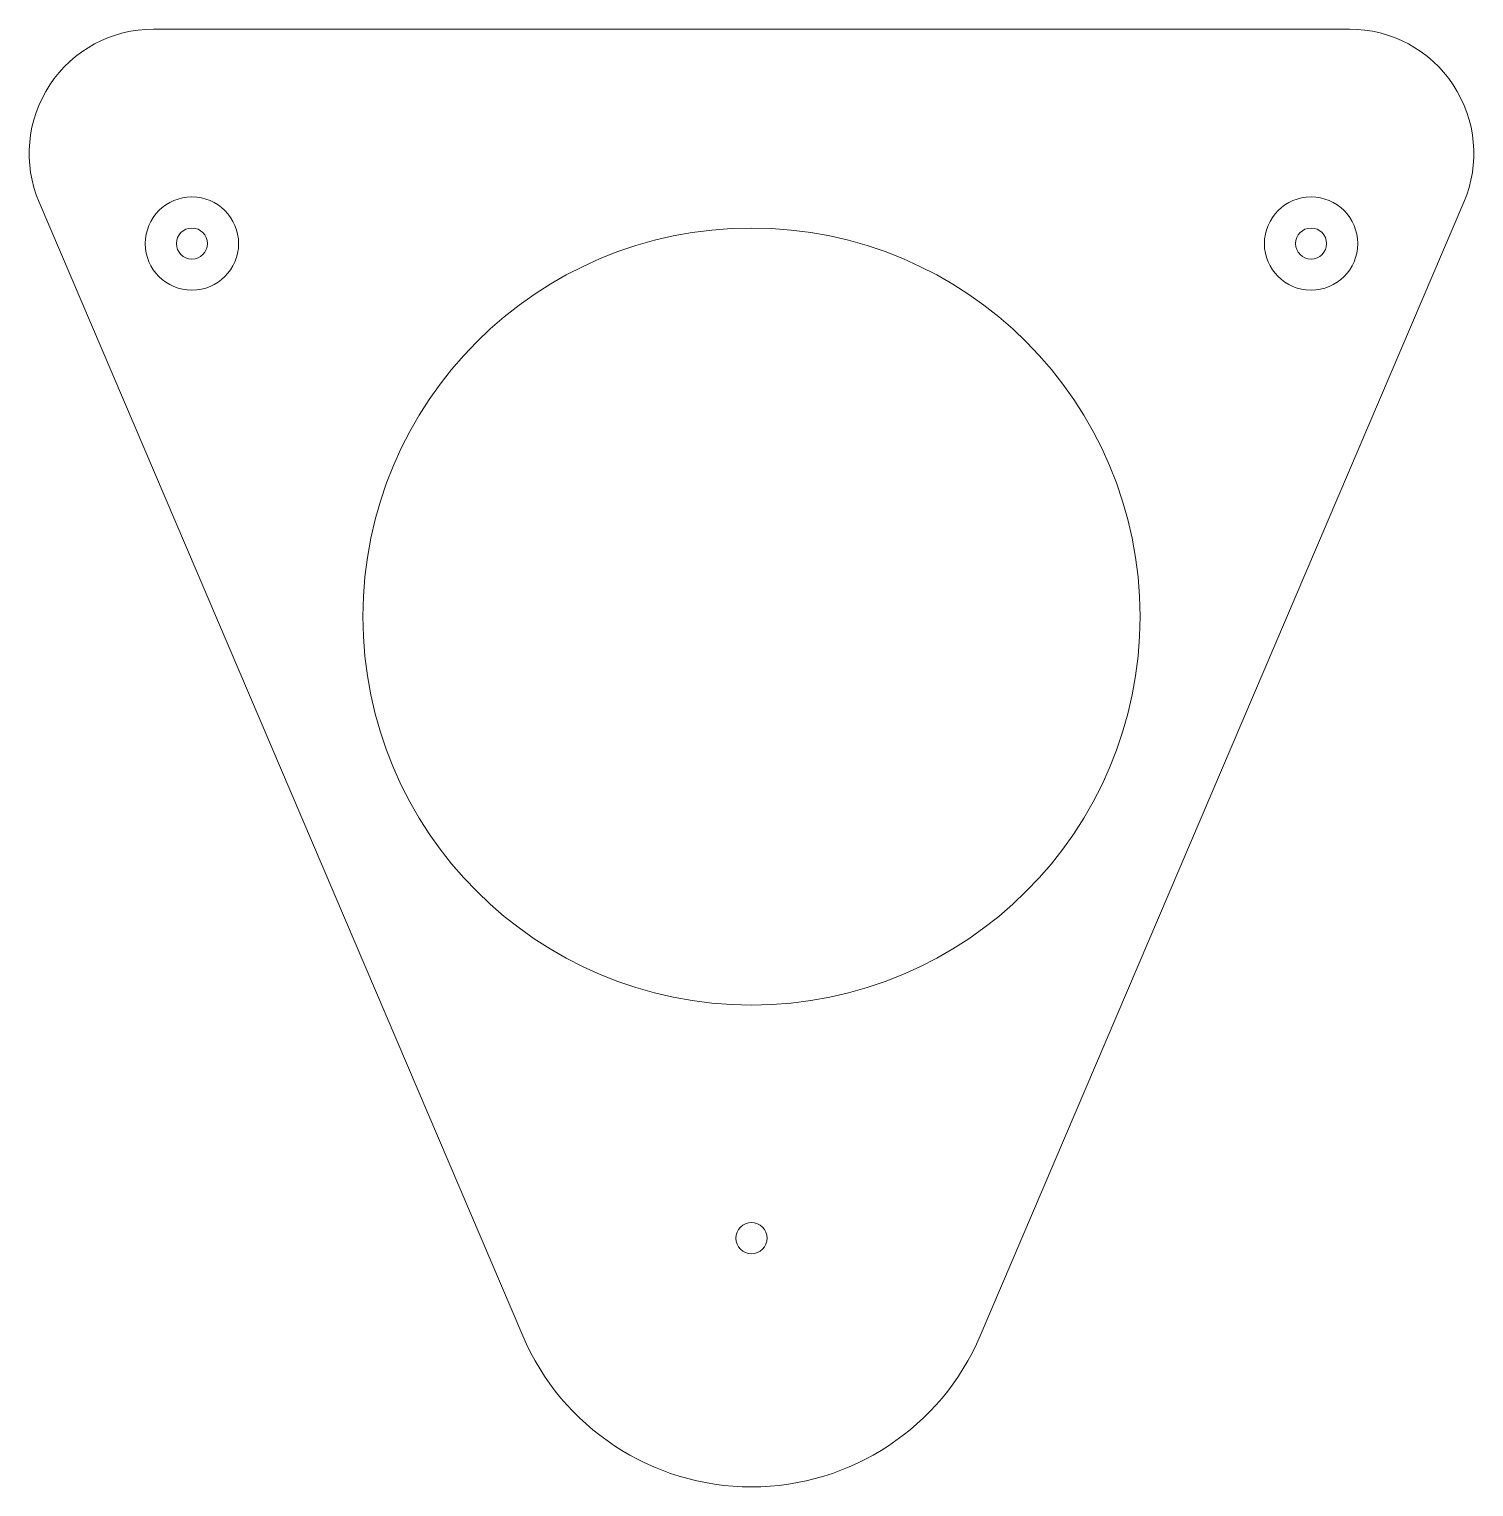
# Model space of a CAD drawing. Header units: inches. Extents: x -5.8 to 5.8, y -2 to 9.7.
import ezdxf

# ---------------------------------------------------------------- set-up
doc = ezdxf.new("R2010")
doc.units = ezdxf.units.IN
doc.header["$MEASUREMENT"] = 0
doc.layers.add('gate', color=6, linetype='Continuous', lineweight=0, true_color=0xff00ff)

msp = doc.modelspace()

# ---------------------------------------------------------------- linework, layer by layer
at = {"layer": 'gate', "flags": 128}
msp.add_lwpolyline([(5.729, 8.333, 0.537899), (4.809, 9.725), (-4.809, 9.725, 0.537899), (-5.729, 8.333), (-1.84, -0.785, 0.660592), (1.84, -0.785)], format="xyb", close=True, dxfattribs=at)
at = {"layer": 'gate'}
for centre, radius in [((-4.5, 8), 0.375), ((4.5, 8), 0.375), ((-4.5, 8), 0.125), ((0, 5), 3.125), ((4.5, 8), 0.125), ((0, 0), 0.125), ((0, 0), 0.125)]:
    msp.add_circle(centre, radius, dxfattribs=at)

doc.saveas('drawing.dxf')
